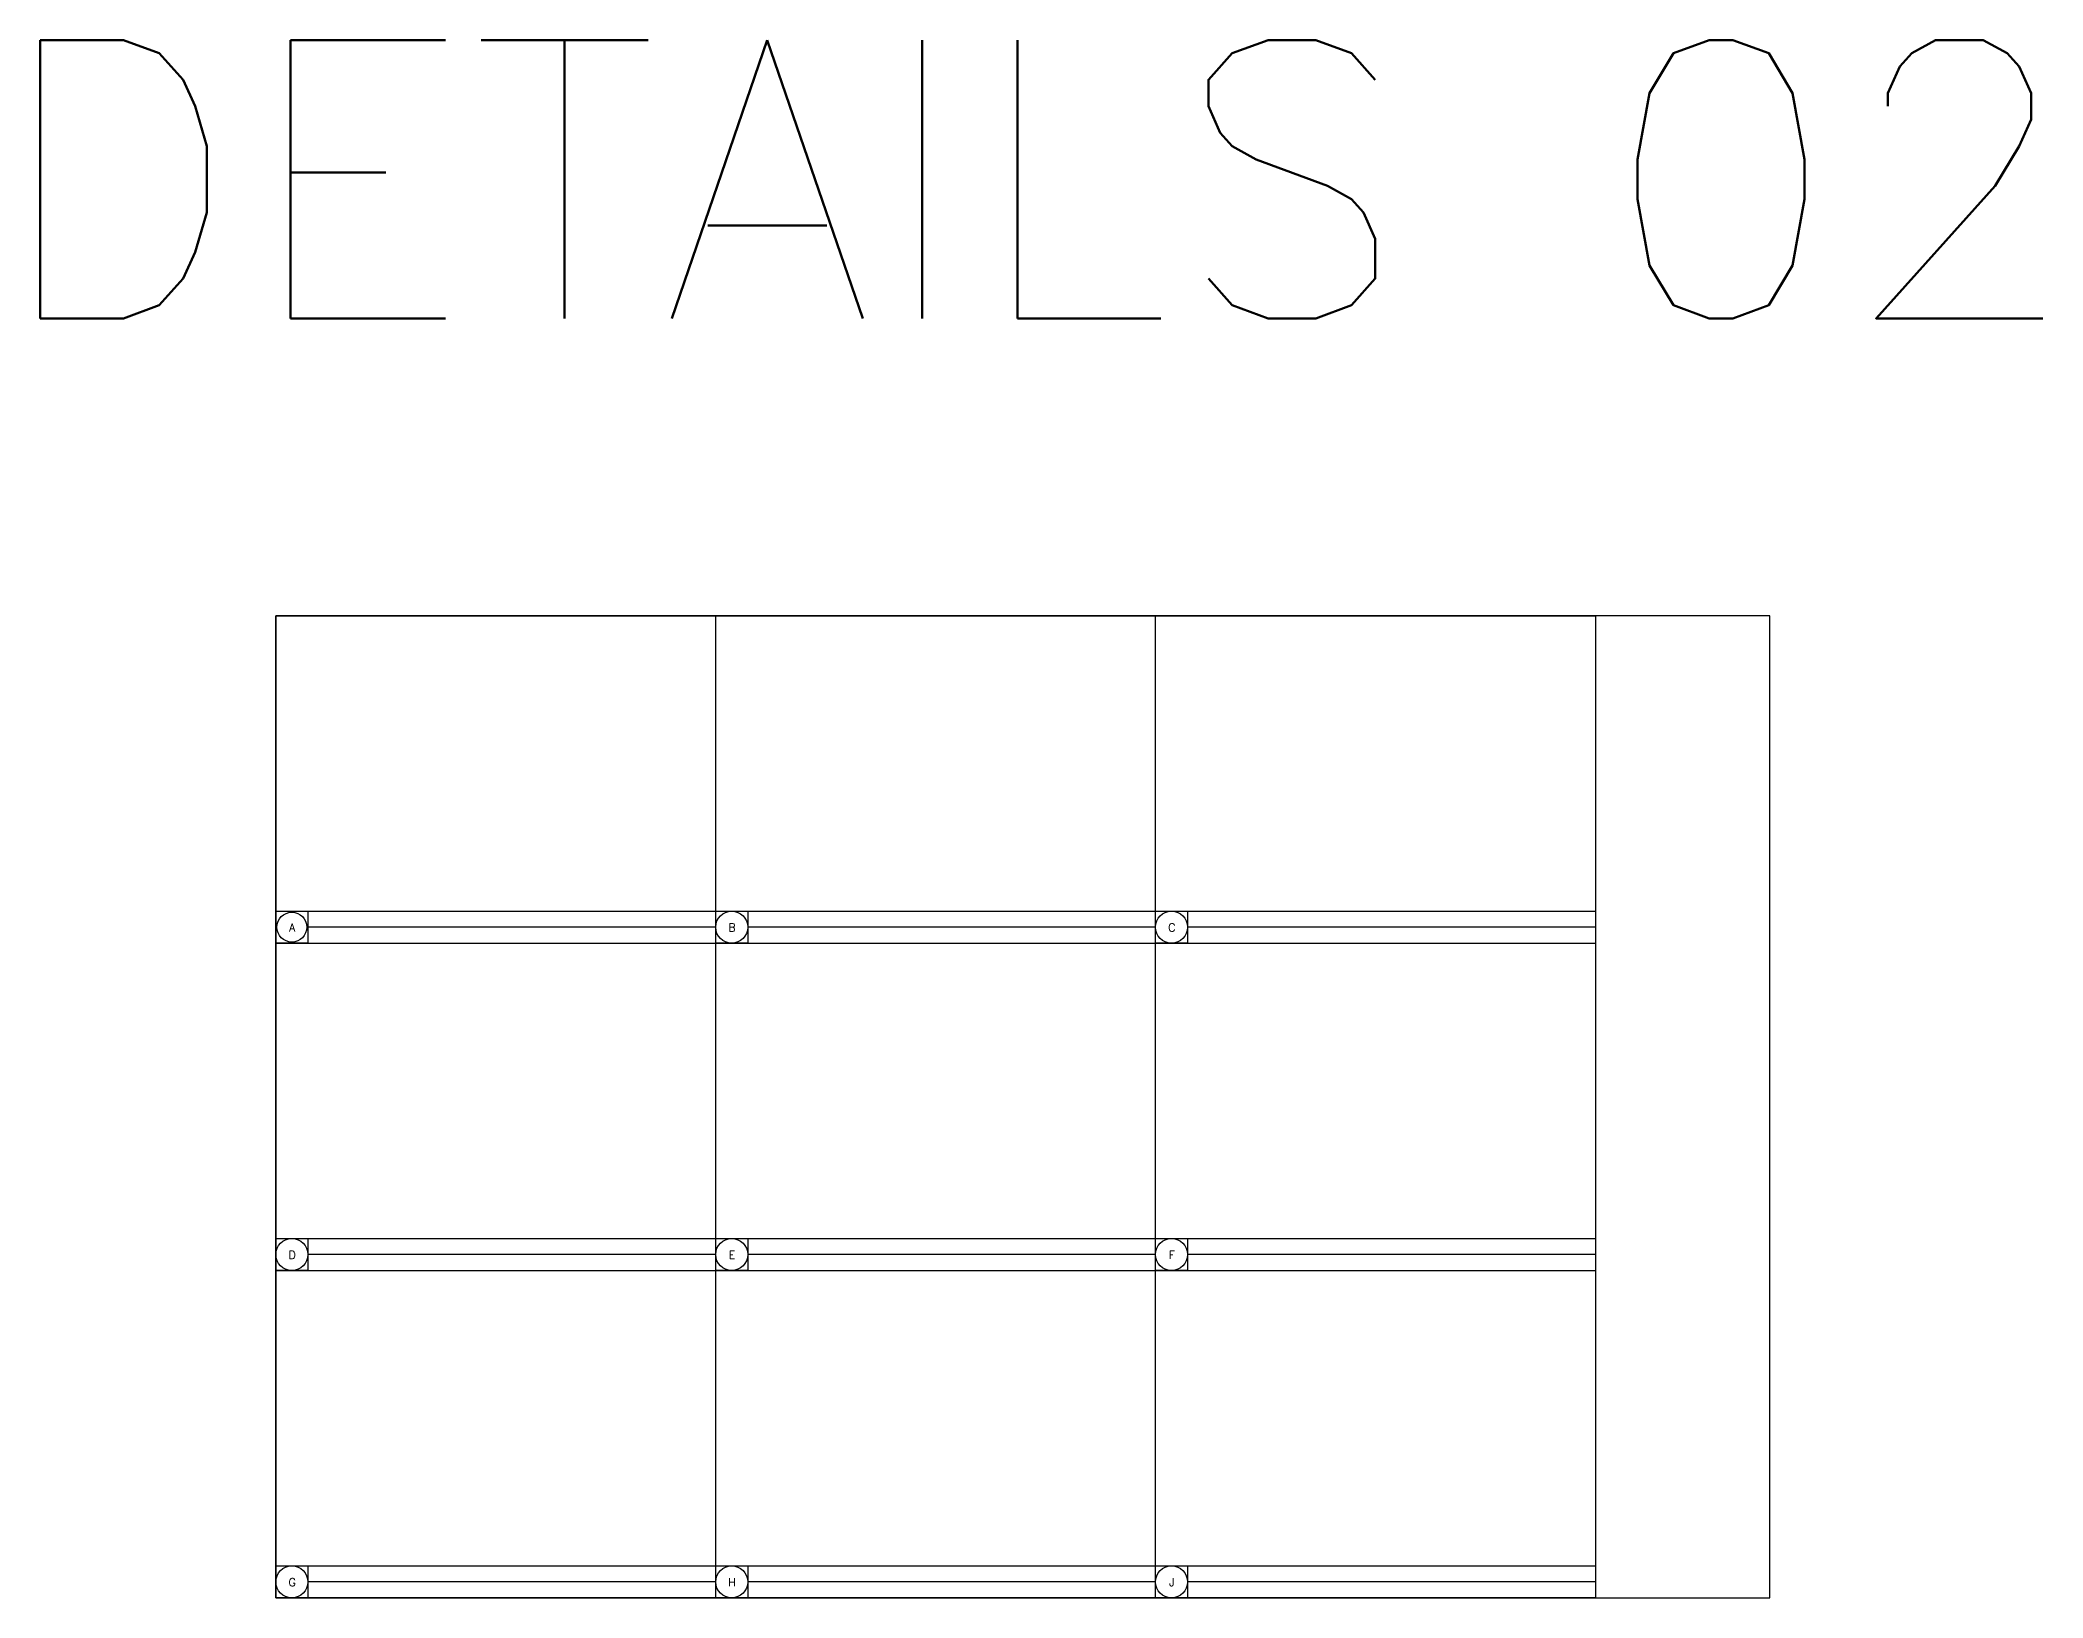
# Model space of a CAD drawing. Header units: inches. Extents: x -6 to 441, y 0 to 338.
# Drawn here: x 94.48 to 141.4, y 300 to 336.48 of the extents above; entities that cross this region are included whole.
import ezdxf

# ---------------------------------------------------------------- set-up
doc = ezdxf.new("R2010")
doc.units = ezdxf.units.IN
doc.header["$MEASUREMENT"] = 0
doc.styles.add('Roman-A', font='romans.shx', dxfattribs={"height": 0.125})

# ---------------------------------------------------------------- blocks, each defined once
blk = doc.blocks.new('*U34')
blk.add_lwpolyline([(0, 0.75), (0.75, 0.75), (0.75, 0), (0, 0)], close=True)
blk.add_circle((0.375, 0.375), 0.375)
at = {"insert": (0.383, 0.366), "char_height": 0.188, "width": 0.46087, "attachment_point": 5, "style": 'Roman-A'}
blk.add_mtext('G', dxfattribs=at)
blk = doc.blocks.new('*U35')
blk.add_lwpolyline([(0, 0.75), (0.75, 0.75), (0.75, 0), (0, 0)], close=True)
blk.add_circle((0.375, 0.375), 0.375)
at = {"insert": (0.383, 0.366), "char_height": 0.188, "width": 0.46087, "attachment_point": 5, "style": 'Roman-A'}
blk.add_mtext('H', dxfattribs=at)
blk = doc.blocks.new('*U36')
blk.add_lwpolyline([(0, 0.75), (0.75, 0.75), (0.75, 0), (0, 0)], close=True)
blk.add_circle((0.375, 0.375), 0.375)
at = {"insert": (0.383, 0.366), "char_height": 0.188, "width": 0.46087, "attachment_point": 5, "style": 'Roman-A'}
blk.add_mtext('J', dxfattribs=at)
blk = doc.blocks.new('*U31')
blk.add_lwpolyline([(0, 0.75), (0.75, 0.75), (0.75, 0), (0, 0)], close=True)
blk.add_circle((0.375, 0.375), 0.375)
at = {"insert": (0.383, 0.366), "char_height": 0.188, "width": 0.46087, "attachment_point": 5, "style": 'Roman-A'}
blk.add_mtext('D', dxfattribs=at)
blk = doc.blocks.new('*U32')
blk.add_lwpolyline([(0, 0.75), (0.75, 0.75), (0.75, 0), (0, 0)], close=True)
blk.add_circle((0.375, 0.375), 0.375)
at = {"insert": (0.383, 0.366), "char_height": 0.188, "width": 0.46087, "attachment_point": 5, "style": 'Roman-A'}
blk.add_mtext('E', dxfattribs=at)
blk = doc.blocks.new('*U33')
blk.add_lwpolyline([(0, 0.75), (0.75, 0.75), (0.75, 0), (0, 0)], close=True)
blk.add_circle((0.375, 0.375), 0.375)
at = {"insert": (0.383, 0.366), "char_height": 0.188, "width": 0.46087, "attachment_point": 5, "style": 'Roman-A'}
blk.add_mtext('F', dxfattribs=at)
blk = doc.blocks.new('*U28')
blk.add_lwpolyline([(0, 0.75), (0.75, 0.75), (0.75, 0), (0, 0)], close=True)
blk.add_circle((0.375, 0.375), 0.35)
at = {"insert": (0.383, 0.366), "char_height": 0.188, "width": 0.46087, "attachment_point": 5, "style": 'Roman-A'}
blk.add_mtext('A', dxfattribs=at)
blk = doc.blocks.new('*U29')
blk.add_lwpolyline([(0, 0.75), (0.75, 0.75), (0.75, 0), (0, 0)], close=True)
blk.add_circle((0.375, 0.375), 0.375)
at = {"insert": (0.383, 0.366), "char_height": 0.188, "width": 0.46087, "attachment_point": 5, "style": 'Roman-A'}
blk.add_mtext('B', dxfattribs=at)
blk = doc.blocks.new('*U30')
blk.add_lwpolyline([(0, 0.75), (0.75, 0.75), (0.75, 0), (0, 0)], close=True)
blk.add_circle((0.375, 0.375), 0.375)
at = {"insert": (0.383, 0.366), "char_height": 0.188, "width": 0.46087, "attachment_point": 5, "style": 'Roman-A'}
blk.add_mtext('C', dxfattribs=at)

msp = doc.modelspace()

# ---------------------------------------------------------------- linework, layer by layer
for p, q in [((110.304, 300), (110.304, 323)), ((120.608, 300), (120.608, 323)), ((100, 316.083), (110.304, 316.083)), ((110.304, 316.083), (120.608, 316.083)), ((120.608, 316.083), (130.913, 316.083)), ((100, 315.333), (130.913, 315.333)), ((110.304, 315.708), (100.75, 315.708)), ((120.608, 315.708), (111.054, 315.708)), ((130.913, 315.708), (121.358, 315.708)), ((100, 308.417), (110.304, 308.417)), ((110.304, 308.417), (120.608, 308.417)), ((120.608, 308.417), (130.913, 308.417)), ((110.304, 308.042), (100.75, 308.042)), ((120.608, 308.042), (111.054, 308.042)), ((130.913, 308.042), (121.358, 308.042)), ((100, 307.667), (130.913, 307.667)), ((100, 300.75), (110.304, 300.75)), ((110.304, 300.375), (100.75, 300.375)), ((110.304, 300.75), (120.608, 300.75)), ((120.608, 300.375), (111.054, 300.375)), ((120.608, 300.75), (130.913, 300.75)), ((130.913, 300.375), (121.358, 300.375))]:
    msp.add_line(p, q)
for points in [[(100, 323), (130.913, 323), (130.913, 300), (100, 300)], [(100, 300), (135, 300), (135, 323), (100, 323)]]:
    msp.add_lwpolyline(points, close=True)

# ---------------------------------------------------------------- block references
for name, p in [('*U28', (100, 315.333)), ('*U29', (110.304, 315.333)), ('*U30', (120.608, 315.333)), ('*U31', (100, 307.667)), ('*U32', (110.304, 307.667)), ('*U33', (120.608, 307.667)), ('*U34', (100, 300)), ('*U35', (110.304, 300)), ('*U36', (120.608, 300))]:
    msp.add_blockref(name, p)

# ---------------------------------------------------------------- texts
at = {"insert": (93.358, 336.48), "char_height": 6.5171, "width": 155.13717, "attachment_point": 1, "style": 'Roman-A'}
msp.add_mtext('DETAILS 02', dxfattribs=at)

doc.saveas('drawing.dxf')
